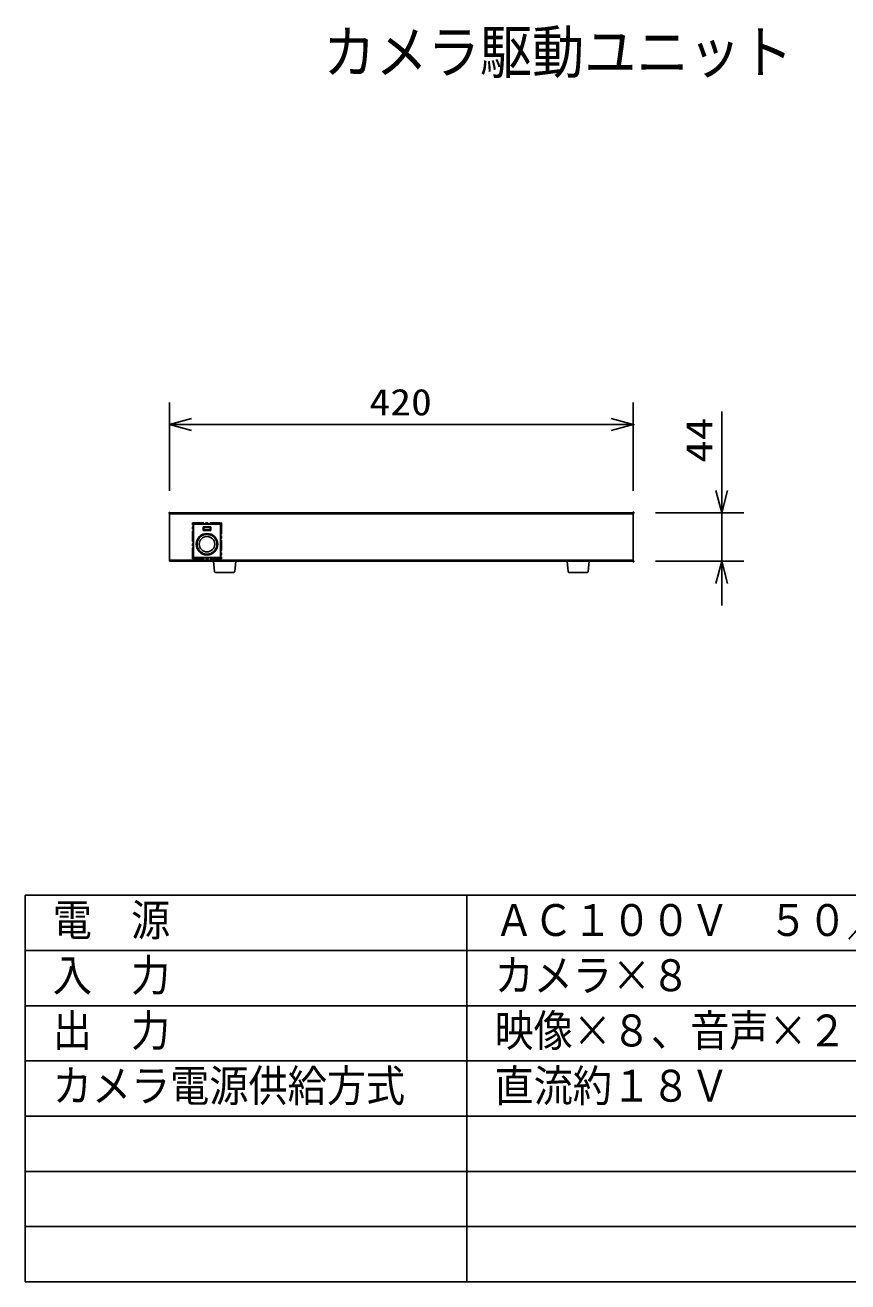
# Model space of a CAD drawing. Units: millimetres, scale not verified. Extents: x -63 to 63, y -57 to 57.
# Drawn here: x -62.5 to 12, y -56.5 to 57.3 of the extents above; entities that cross this region are included whole.
import ezdxf
from ezdxf.enums import TextEntityAlignment as Align

# ---------------------------------------------------------------- set-up
doc = ezdxf.new("R2010")
doc.units = ezdxf.units.MM
doc.header["$LTSCALE"] = 0.190236
doc.header["$PDMODE"] = 32
doc.header["$PDSIZE"] = 0.0951
doc.linetypes.add('CHAIN1', pattern=[8, 5, -1, 1, -1])
doc.linetypes.add('LONG_DASHED1', pattern=[7, 6, -1])
for name, color, linetype in [('0-0_MOJI1', 2, 'Continuous'), ('0-1_GAIKEI', 1, 'Continuous'), ('0-2_TOUROKU', 3, 'Continuous'), ('0-3_WAKU', 7, 'Continuous')]:
    doc.layers.add(name, color=color, linetype=linetype)
doc.styles.add('ＭＳ ゴシック', font='')
doc.styles.get('ＭＳ ゴシック').set_extended_font_data('MS Gothic')

# ---------------------------------------------------------------- blocks, each defined once
blk = doc.blocks.new('_OPEN30')
at = {"layer": '0-3_WAKU'}
blk.add_line((0, 0), (-1, 0), dxfattribs=at)
blk.add_lwpolyline([(-1, 0.26795), (0, 0), (-1, -0.26795)], dxfattribs=at)

msp = doc.modelspace()

# ---------------------------------------------------------------- linework, layer by layer
at = {"layer": '0-1_GAIKEI', "color": 7}
for p, q in [((-49.4369, 13.1326), (-49.4369, 8.7326)), ((-49.4369, 13.1326), (-7.4368, 13.1326)), ((-7.4368, 13.1326), (-7.4368, 12.7325)), ((-7.4368, 13.1326), (-7.4368, 8.7325)), ((-7.4368, 12.7325), (-7.4368, 12.5325)), ((-49.4368, 8.7326), (-7.4368, 8.7326)), ((-45.5369, 8.7325), (-43.3369, 8.7325)), ((-45.4368, 8.7325), (-45.3458, 7.8226)), ((-43.5278, 7.8226), (-43.4368, 8.7325)), ((-13.4368, 8.7325), (-13.3458, 7.8226)), ((-11.5278, 7.8226), (-11.4368, 8.7325)), ((-44.4368, 7.7325), (-45.2463, 7.7325)), ((-43.6273, 7.7325), (-44.4368, 7.7325)), ((-12.4368, 7.7325), (-13.2463, 7.7325)), ((-11.6273, 7.7325), (-12.4368, 7.7325))]:
    msp.add_line(p, q, dxfattribs=at)
at = {"layer": '0-1_GAIKEI'}
for p, q in [((-49.4369, 13.0326), (-7.4368, 13.0326)), ((-47.2868, 12.0826), (-47.2868, 9.0825)), ((-47.2868, 9.0825), (-47.2868, 12.0826)), ((-47.2722, 12.1179), (-47.2322, 12.0779)), ((-47.2468, 9.1225), (-47.2468, 12.0426)), ((-47.2368, 12.1326), (-44.8368, 12.1326)), ((-47.2368, 12.1326), (-44.8368, 12.1326)), ((-47.1968, 12.0926), (-44.8768, 12.0926)), ((-46.3768, 11.5225), (-46.3768, 11.8426)), ((-45.6968, 11.8425), (-46.3768, 11.8425)), ((-46.3768, 11.8425), (-46.3768, 11.5225)), ((-46.3768, 11.5225), (-45.6968, 11.5225)), ((-46.3118, 11.7825), (-46.3118, 11.5825)), ((-46.3118, 11.7825), (-45.7618, 11.7825)), ((-45.7618, 11.5825), (-46.3118, 11.5825)), ((-45.7618, 11.7825), (-45.7618, 11.5825)), ((-45.6968, 11.5225), (-45.6968, 11.8425)), ((-44.8015, 12.1179), (-44.8415, 12.0779)), ((-44.8268, 12.0426), (-44.8268, 9.1225)), ((-44.7868, 12.0826), (-44.7868, 9.0825)), ((-44.7868, 12.0826), (-44.7868, 9.0825)), ((-49.4369, 8.8326), (-7.4368, 8.8325)), ((-47.2722, 9.0472), (-47.2322, 9.0872)), ((-47.2368, 9.0325), (-44.8368, 9.0325)), ((-44.8368, 9.0325), (-47.2368, 9.0325)), ((-44.8768, 9.0725), (-47.1968, 9.0725)), ((-44.8415, 9.0872), (-44.8015, 9.0472))]:
    msp.add_line(p, q, dxfattribs=at)
at = {"layer": '0-1_GAIKEI', "linetype": 'CHAIN1'}
for p, q in [((-47.3568, 8.9925), (-47.3568, 12.1726)), ((-47.3168, 9.0225), (-47.3168, 12.1426)), ((-47.3068, 12.2226), (-44.7668, 12.2226)), ((-47.2668, 12.1926), (-44.8068, 12.1926)), ((-44.7568, 12.1426), (-44.7568, 9.0225)), ((-44.7168, 12.1726), (-44.7168, 8.9925)), ((-44.7668, 8.9425), (-47.3068, 8.9425)), ((-44.8068, 8.9725), (-47.2668, 8.9725))]:
    msp.add_line(p, q, dxfattribs=at)
at = {"layer": '0-1_GAIKEI'}
for radius in [0.97, 0.9, 0.7]:
    msp.add_circle((-46.0368, 10.2825), radius, dxfattribs=at)
at = {"layer": '0-1_GAIKEI', "linetype": 'LONG_DASHED1'}
for centre, start, end in [((-47.3068, 12.1726), 90, 180), ((-47.2668, 12.1426), 90, 180), ((-47.3068, 8.9925), 180, 270), ((-47.2668, 9.0225), 180, 270), ((-44.8068, 9.0225), 270, 0), ((-44.7668, 8.9925), 270, 0)]:
    msp.add_arc(centre, 0.05, start, end, dxfattribs=at)
at = {"layer": '0-1_GAIKEI'}
for centre, start, end in [((-47.2368, 12.0826), 90, 180), ((-47.2368, 12.0826), 90, 180), ((-47.1968, 12.0426), 90, 180), ((-44.8768, 12.0426), 0, 90), ((-44.8368, 12.0826), 0, 90), ((-44.8368, 12.0826), 0, 90), ((-47.1968, 9.1225), 180, 270), ((-44.8768, 9.1225), 270, 0), ((-47.2368, 9.0825), 180, 270), ((-47.2368, 9.0825), 180, 270), ((-44.8368, 9.0825), 270, 0), ((-44.8368, 9.0825), 270, 0), ((-44.8368, 9.0825), 270, 0)]:
    msp.add_arc(centre, 0.05, start, end, dxfattribs=at)
at = {"layer": '0-1_GAIKEI', "linetype": 'CHAIN1'}
for centre in [(-44.8068, 12.1426), (-44.7668, 12.1726)]:
    msp.add_arc(centre, 0.05, 0, 90, dxfattribs=at)
at = {"layer": '0-1_GAIKEI', "color": 7}
for centre, start, end in [((-45.2463, 7.8325), 185.71059, 270), ((-43.6273, 7.8325), 270, 354.28941), ((-13.2463, 7.8325), 185.71059, 270), ((-11.6273, 7.8325), 270, 354.28941)]:
    msp.add_arc(centre, 0.1, start, end, dxfattribs=at)
at = {"layer": '0-2_TOUROKU'}
for p, q in [((-49.4369, 15.1134), (-49.4369, 23.1135)), ((-7.4368, 15.1134), (-7.4368, 23.1135)), ((0.562, 15.1326), (0.562, 22.2992)), ((-47.4369, 21.1134), (-9.4368, 21.1134)), ((-5.438, 13.1326), (2.562, 13.1326)), ((0.562, 8.7325), (0.562, 13.1326)), ((-5.438, 8.7325), (2.562, 8.7325)), ((0.562, 6.7325), (0.562, 4.7325))]:
    msp.add_line(p, q, dxfattribs=at)
at = {"layer": '0-3_WAKU', "color": 4}
for p, q in [((-62.5001, -21.5), (-62.5001, -56.5001)), ((-62.5001, -21.5), (62.5001, -21.5)), ((-22.5, -21.5), (-22.5, -56.5001)), ((62.5001, -56.5001), (-62.5001, -56.5001))]:
    msp.add_line(p, q, dxfattribs=at)
at = {"layer": '0-3_WAKU', "color": 1}
for p, q in [((-62.5001, -26.5), (62.5001, -26.5)), ((-62.5001, -31.5001), (62.5001, -31.5001)), ((-62.5001, -36.5001), (62.5001, -36.5001)), ((-62.5001, -41.5001), (62.5001, -41.5001)), ((-62.5001, -46.5001), (62.5001, -46.5001)), ((-62.5001, -51.5001), (62.5001, -51.5001))]:
    msp.add_line(p, q, dxfattribs=at)
at = {"layer": '0-3_WAKU'}
for p in [(-7.4368, 21.1134), (-49.4369, 13.1134), (-7.438, 13.1326), (-7.4368, 13.1134), (0.562, 13.1326), (-7.438, 8.7325)]:
    msp.add_point(p, dxfattribs=at)

# ---------------------------------------------------------------- block references
at = {"layer": '0-2_TOUROKU', "xscale": 2, "yscale": 2}
for p, rotation in [((-49.4369, 21.1134), 180), ((0.562, 13.1326), 270), ((0.562, 8.7325), 90)]:
    msp.add_blockref('_OPEN30', p, dxfattribs=dict(at, rotation=rotation))
msp.add_blockref('_OPEN30', (-7.4368, 21.1134), dxfattribs=at)

# ---------------------------------------------------------------- texts
at = {"layer": '0-0_MOJI1', "style": 'ＭＳ ゴシック', "width": 0.9}
for s, height, p in [('カメラ駆動ユニット', 3.848, (-35.5001, 51.7599)), ('電\u3000源', 2.887, (-60.0001, -26.0552)), ('ＡＣ１００Ｖ\u3000５０／６０Ｈｚ\u3000約２６Ｗ', 2.887, (-20, -26.0552)), ('入\u3000力', 2.887, (-60.0001, -31.0552)), ('カメラ×８', 2.887, (-20, -31.0552)), ('出\u3000力', 2.887, (-60.0001, -36.0552)), ('映像×８、音声×２', 2.887, (-20, -36.0552)), ('カメラ電源供給方式\u3000', 2.887, (-60.0001, -41.0552)), ('直流約１８Ｖ', 2.887, (-20, -41.0552))]:
    msp.add_text(s, height=height, dxfattribs=at).set_placement(p, align=Align.BOTTOM_LEFT)
at = {"layer": '0-2_TOUROKU', "style": 'ＭＳ ゴシック', "width": 1.15}
msp.add_text('420', height=2.406, dxfattribs=at).set_placement((-31.324, 21.223), align=Align.BOTTOM_LEFT)
at = {"layer": '0-2_TOUROKU', "style": 'ＭＳ ゴシック', "width": 1.25}
msp.add_text('44', height=2.406, rotation=90, dxfattribs=at).set_placement((0.4525, 17.649), align=Align.BOTTOM_LEFT)

doc.saveas('drawing.dxf')
